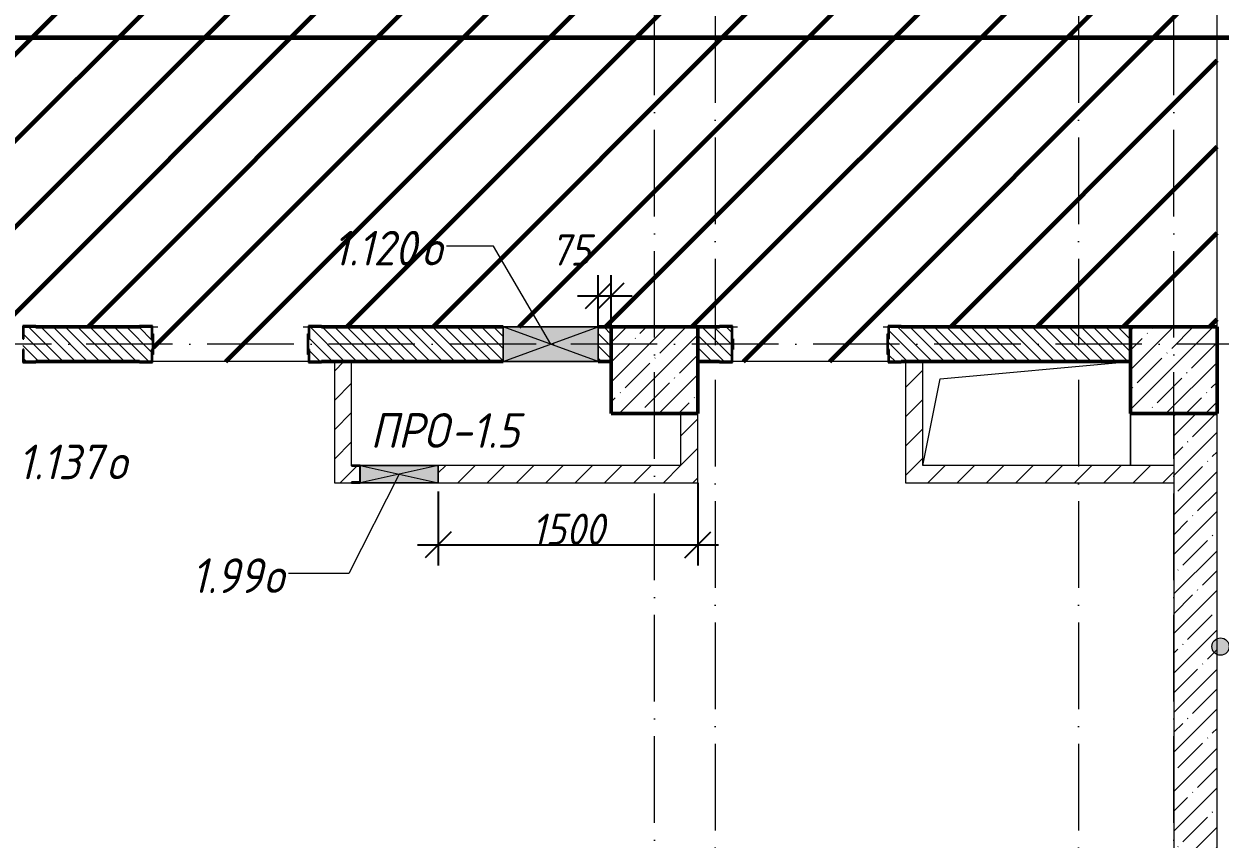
# Model space of a CAD drawing. Header units: millimetres. Extents: x -606178 to 312196, y -19338 to 632709.
# Drawn here: x -360874 to -353963, y 454918 to 459624 of the extents above; entities that cross this region are included whole.
import ezdxf

# ---------------------------------------------------------------- set-up
doc = ezdxf.new("R2010")
doc.units = ezdxf.units.MM
doc.linetypes.add('50_200_ШТРИХ_1Т_ш5_п1_п1_', pattern=[700, 500, -100, 0, -100])
for name, color, linetype, lineweight in [('6.4.1) Окр пт с инж. ПТ2.16', 3, 'Continuous', 60), ('A-____-____-DIMS', 7, 'Continuous', 9), ('A-DETL-GENF-OTLN', 7, 'Continuous', 9), ('A-FLOR-____-OTLN', 7, 'Continuous', 9), ('A-GENM-____-IDEN', 7, 'Continuous', 9), ('A-GENM-____-MCUT', 7, 'Continuous', 25), ('A-GENM-____-OTLN', 7, 'Continuous', 9), ('A-GENM-____-OTLN-1', 7, 'Continuous', 25), ('A-GLAZ-____-IDEN', 7, 'Continuous', 9), ('A-GLAZ-____-OTLN', 7, 'Continuous', 9), ('A-WALL-____-MCUT-1', 7, 'Continuous', 9), ('A-WALL-____-MCUT-2', 7, 'Continuous', 50), ('A-WALL-____-PATT-1', 7, 'Continuous', 9), ('A-WALL-FNSH-MCUT-1', 7, 'Continuous', 9), ('G-____-____-TEXT', 7, 'Continuous', 9), ('I-WALL-____-OTLN', 7, 'Continuous', 9), ('S-COLS-____-MCUT', 7, 'Continuous', 50), ('S-COLS-____-OTLN', 7, 'Continuous', 9), ('S-GRID-____-OTLN-1', 7, '50_200_ШТРИХ_1Т_ш5_п1_п1_', 9)]:
    doc.layers.add(name, color=color, linetype=linetype, lineweight=lineweight)
doc.styles.add('ISOCPEUR_I_10', font='isocpeui.ttf', dxfattribs={"width": 0.9, "height": 180})
doc.styles.add('ISOCPEUR_I_9', font='isocpeui.ttf', dxfattribs={"width": 0.9, "height": 250})
doc.dimstyles.new('ISO-1_8_0_9К_СРЕДНИЙ_Кладочные_3', dxfattribs={"dimscale": 304.8, "dimtxt": 179.276612, "dimasz": 0.492126, "dimexe": 0.393701, "dimexo": 0, "dimgap": 0, "dimtad": 1, "dimdec": 3, "dimrnd": 0.001, "dimdsep": 46, "dimtxsty": 'ISOCPEUR_I_10', "dimblk1": 'OBLIQUE', "dimblk2": 'OBLIQUE', "dimsah": 1, "dimcen": 0.09, "dimdle": 0.393701, "dimazin": 0, "dimtfac": 1, "dimtdec": 4, "dimtix": 1, "dimtmove": 0, "dimatfit": 3, "dimfxl": 1, "dimtvp": 1, "dimtolj": 1, "dimtzin": 0, "dimarcsym": 2})
doc.dimstyles.new('ISO-1_8_0_9К_СРЕДНИЙ_Кладочные_4', dxfattribs={"dimscale": 304.8, "dimtxt": 179.276612, "dimasz": 0.492126, "dimexe": 0.393701, "dimexo": 0, "dimgap": 0, "dimtad": 1, "dimdec": 3, "dimrnd": 0.001, "dimdsep": 46, "dimtxsty": 'ISOCPEUR_I_10', "dimblk1": 'OBLIQUE', "dimblk2": 'OBLIQUE', "dimsah": 1, "dimcen": 0.09, "dimdle": 0.393701, "dimazin": 0, "dimtfac": 1, "dimtdec": 4, "dimtix": 1, "dimtmove": 1, "dimatfit": 3, "dimfxl": 1, "dimtvp": 1, "dimtolj": 1, "dimtzin": 0, "dimarcsym": 2})
pattern_1 = [(45, (-425830.77, 451794.26), (-84.85281, 84.85281), [])]
pattern_2 = [(135, (-425830.77, 451794.26), (-35.35534, -35.35534), [])]

# ---------------------------------------------------------------- blocks, each defined once
blk = doc.blocks.new('BSC_Колонна _Прямоугольная - 500х500-V63-АР1_План отверстий 1 этажа в осях 1-64_А-ГГ')
at = {"layer": 'S-COLS-____-OTLN'}
h = blk.add_hatch(dxfattribs=at)
h.set_pattern_fill('FP_95', color=256, style=0, pattern_type=2)
h.set_pattern_definition([(45, (-68600, -5831.04), (-114.04925, 114.04925), []), (45, (-68485.95, -5831.04), (-114.04925, 114.04925), [201.613, -40.323, 3.353, -36.97])])
h.paths.add_polyline_path([(-250, -250), (250, -250), (250, 250), (-250, 250)], flags=0)
at = {"layer": 'S-COLS-____-MCUT'}
for p, q in [((250, 250), (-250, 250)), ((-250, 250), (-250, -250)), ((250, -250), (250, 250)), ((-250, -250), (250, -250))]:
    blk.add_line(p, q, dxfattribs=at)
blk = doc.blocks.new('BSC_Колонна _Прямоугольная - 500х500-V123-АР1_План отверстий 1 этажа в осях 1-64_А-ГГ')
at = {"layer": 'S-COLS-____-OTLN'}
h = blk.add_hatch(dxfattribs=at)
h.set_pattern_fill('FP_156', color=256, style=0, pattern_type=2)
h.set_pattern_definition([(45, (-71600, -5831.04), (-114.04925, 114.04925), []), (45, (-71485.95, -5831.04), (-114.04925, 114.04925), [201.613, -40.323, 3.353, -36.97])])
h.paths.add_polyline_path([(-250, -250), (250, -250), (250, 250), (-250, 250)], flags=0)
at = {"layer": 'S-COLS-____-MCUT'}
for p, q in [((250, 250), (-250, 250)), ((-250, 250), (-250, -250)), ((250, -250), (250, 250)), ((-250, -250), (250, -250))]:
    blk.add_line(p, q, dxfattribs=at)
blk = doc.blocks.new('Фахверк_СКБ_Уголок - 200_4010-27904286-АР1_План отверстий 1 этажа в осях 1-64_А-ГГ')
at = {"layer": 'A-GENM-____-MCUT'}
for p, q in [((200, 156), (125, 156)), ((125, 156), (125, 81)), ((131, 81), (131, 150)), ((131, 150), (200, 150)), ((200, 150), (200, 156)), ((125, 81), (131, 81)), ((131, 19), (125, 19)), ((125, 19), (125, -56)), ((131, -50), (131, 19)), ((125, -56), (200, -56)), ((200, -50), (131, -50)), ((200, -56), (200, -50))]:
    blk.add_line(p, q, dxfattribs=at)
blk = doc.blocks.new('154_Стойка_СКБ_Уголок - СМ-2530_200-28213945-АР1_План отверстий 1 этажа в осях 1-64_А-ГГ')
at = {"layer": 'A-GENM-____-MCUT'}
for p, q in [((125, 156), (125, 81)), ((200, 156), (125, 156)), ((131, 81), (131, 150)), ((131, 150), (200, 150)), ((200, 150), (200, 156)), ((125, 81), (131, 81)), ((131, 19), (125, 19)), ((125, 19), (125, -56)), ((131, -50), (131, 19)), ((125, -56), (200, -56)), ((200, -50), (131, -50)), ((200, -56), (200, -50))]:
    blk.add_line(p, q, dxfattribs=at)
blk = doc.blocks.new('Стойка_Влож_Полоса боковая - Полоса-28213942-АР1_План отверстий 1 этажа в осях 1-64_А-ГГ')
at = {"layer": 'A-GENM-____-OTLN'}
for p, q in [((-5, 60), (0, 60)), ((-5, -60), (-5, 60)), ((0, 31), (0, -31)), ((0, -60), (-5, -60))]:
    blk.add_line(p, q, dxfattribs=at)
blk = doc.blocks.new('AR_Отверстие прямоугольное _в плите_ - AR_Отверстие прямоугольное _в плите_-V196-АР1_План отверстий 1 этажа в осях 1-64_А-ГГ')
at = {"layer": 'A-GENM-____-OTLN'}
for p, q in [((-500, 200), (600, 300)), ((-600, -300), (-500, 200)), ((600, -300), (600, 0))]:
    blk.add_line(p, q, dxfattribs=at)
blk = doc.blocks.new('AR_Отверстие прямоугольное _в стене_ - AR_Отверстие прямоугольное _в стене__ОВ-36757262-АР1_План отверстий 1 этажа в осях 1-64_А-ГГ')
at = {"layer": 'A-GLAZ-____-OTLN'}
blk.add_hatch(color=256, dxfattribs=at).paths.add_polyline_path([(225, -50), (225, 50), (-225, 50), (-225, -50), (23.7, -50)], flags=0)
at = {"layer": 'A-DETL-GENF-OTLN'}
for p, q in [((-225, 50), (225, 50)), ((225, 50), (-225, -50)), ((-225, 50), (225, -50)), ((225, 50), (-225, 50)), ((225, 50), (225, -50)), ((225, -50), (225, 50)), ((225, -50), (-225, -50)), ((-225, -50), (225, -50))]:
    blk.add_line(p, q, dxfattribs=at)
blk = doc.blocks.new('AR_Отверстие прямоугольное _в стене__БезПР - AR_Отверстие прямоугольное _в стене__БезПР-36429280-АР1_План отверстий 1 этажа в осях 1-64_А-ГГ')
at = {"layer": 'A-GLAZ-____-OTLN'}
blk.add_hatch(color=256, dxfattribs=at).paths.add_polyline_path([(-275, 100), (-275, -100), (275, -100), (275, 100)], flags=0)
at = {"layer": 'A-DETL-GENF-OTLN'}
for p, q in [((-275, -100), (-275, 100)), ((-275, 100), (275, 100)), ((275, 100), (-275, -100)), ((-275, 100), (275, -100)), ((275, 100), (-275, 100)), ((-275, 100), (-275, -100)), ((275, 100), (275, -100)), ((275, -100), (275, 100)), ((275, -100), (-275, -100)), ((-275, -100), (275, -100))]:
    blk.add_line(p, q, dxfattribs=at)
at = {"layer": 'A-GLAZ-____-OTLN'}
blk.add_line((275, 100), (-275, 100), dxfattribs=at)
blk = doc.blocks.new('154_Фахверк_СКБ_Швеллер - Тип_100_4010_1-36655149-АР1_План отверстий 1 этажа в осях 1-64_А-ГГ')
at = {"layer": 'A-GENM-____-MCUT'}
for p, q in [((175, 50), (125, 50)), ((125, 50), (125, -50)), ((128, 47), (175, 47)), ((128, -47), (128, 47)), ((175, 47), (175, 50)), ((125, -50), (175, -50)), ((175, -47), (128, -47)), ((175, -50), (175, -47))]:
    blk.add_line(p, q, dxfattribs=at)
blk = doc.blocks.new('_Oblique')
at = {"color": 0, "linetype": 'ByBlock', "lineweight": -2}
blk.add_line((-0.5, -0.5), (0.5, 0.5), dxfattribs=at)
blk = doc.blocks.new('*D4291')
at = {"layer": 'A-____-____-DIMS', "color": 0, "lineweight": -2, "transparency": 16777216}
for p, q in [((-357555.8, 457875.3), (-357555.8, 458174.2)), ((-357480.8, 457875.3), (-357480.8, 458174.2)), ((-357675.8, 458054.2), (-357360.8, 458054.2))]:
    blk.add_line(p, q, dxfattribs=at)
at = {"layer": 'Defpoints', "color": 0, "transparency": 16777216}
for p in [(-357480.8, 458054.2), (-357555.8, 457875.3), (-357480.8, 457875.3)]:
    blk.add_point(p, dxfattribs=at)
at = {"layer": 'A-____-____-DIMS', "color": 0, "lineweight": -2, "transparency": 16777216, "xscale": 150, "yscale": 150, "zscale": 150, "rotation": 180}
blk.add_blockref('_Oblique', (-357555.8, 458054.2), dxfattribs=at)
at = {"layer": 'A-____-____-DIMS', "color": 0, "lineweight": -2, "transparency": 16777216, "xscale": 150, "yscale": 150, "zscale": 150}
blk.add_blockref('_Oblique', (-357480.8, 458054.2), dxfattribs=at)
at = {"layer": 'A-____-____-DIMS', "color": 0, "transparency": 16777216, "insert": (-357831.9, 458409.3), "char_height": 180, "width": 273.052, "attachment_point": 1, "line_spacing_factor": 1.149209, "style": 'ISOCPEUR_I_10'}
blk.add_mtext('\\A1;75', dxfattribs=at)
blk = doc.blocks.new('*D4292')
at = {"layer": 'A-____-____-DIMS', "color": 0, "lineweight": -2, "transparency": 16777216}
for p, q in [((-356980.8, 456975.3), (-356980.8, 456497.2)), ((-358480.8, 456925.3), (-358480.8, 456497.2)), ((-358600.8, 456617.2), (-356860.8, 456617.2))]:
    blk.add_line(p, q, dxfattribs=at)
at = {"layer": 'Defpoints', "color": 0, "transparency": 16777216}
for p in [(-356980.8, 456975.3), (-358480.8, 456925.3), (-356980.8, 456617.2)]:
    blk.add_point(p, dxfattribs=at)
at = {"layer": 'A-____-____-DIMS', "color": 0, "lineweight": -2, "transparency": 16777216, "xscale": 150, "yscale": 150, "zscale": 150, "rotation": 180}
blk.add_blockref('_Oblique', (-358480.8, 456617.2), dxfattribs=at)
at = {"layer": 'A-____-____-DIMS', "color": 0, "lineweight": -2, "transparency": 16777216, "xscale": 150, "yscale": 150, "zscale": 150}
blk.add_blockref('_Oblique', (-356980.8, 456617.2), dxfattribs=at)
at = {"layer": 'A-____-____-DIMS', "color": 0, "transparency": 16777216, "insert": (-357730.8, 456707.2), "char_height": 180, "width": 504.733, "attachment_point": 5, "style": 'ISOCPEUR_I_10'}
blk.add_mtext('\\A1;1500', dxfattribs=at)

msp = doc.modelspace()

# ---------------------------------------------------------------- hatches: boundary and pattern name
at = {"layer": '6.4.1) Окр пт с инж. ПТ2.16'}
h = msp.add_hatch(dxfattribs=at)
h.set_pattern_fill('ANSI31', color=256, scale=111)
h.paths.add_polyline_path([(-353980.7712, 460775.3011), (-354480.7712, 460775.3011), (-354480.7712, 461025.3011), (-356280.7712, 461025.3011), (-356280.7712, 460775.3011), (-356980.7712, 460775.3011), (-357480.7712, 460775.3011), (-357480.7712, 460925.3011), (-357680.7712, 460925.3011), (-357680.7712, 461025.3011), (-357755.7712, 461025.3011), (-357755.7712, 461019.3011), (-357830.7712, 461019.3011), (-359630.7712, 461025.3011), (-359630.7712, 461019.3011), (-359705.7712, 461019.3011), (-360755.7712, 461025.3011), (-360755.7712, 461019.3011), (-360830.7712, 461019.3011), (-360830.7712, 461025.3011), (-362630.7712, 461025.3011), (-362630.7712, 461019.3011), (-362705.7712, 461019.3011), (-362780.7712, 461020.9375), (-362780.7712, 460925.3011), (-362980.7712, 460925.3011), (-362980.7712, 460775.3011), (-363480.7712, 460775.3011), (-363480.7712, 460925.3011), (-363680.7712, 460925.3011), (-363680.7712, 461025.3011), (-363755.7712, 461025.3011), (-363755.7712, 461019.3011), (-363830.7712, 461019.3011), (-363830.7712, 461025.3011), (-365980.7712, 461025.3011), (-365980.7712, 460775.3011), (-366480.7712, 460775.3011), (-366480.7712, 460925.3011), (-366680.7712, 460925.3011), (-366680.7712, 461025.3011), (-371630.7712, 461025.3011), (-371630.7712, 461019.3011), (-371705.7712, 461019.3011), (-371780.7712, 461020.9375), (-371780.7712, 460925.3011), (-371980.7712, 460925.3011), (-371980.7712, 460775.3011), (-372480.7712, 460775.3011), (-372480.7712, 460925.3011), (-372680.7712, 460925.3011), (-372680.7712, 461025.3011), (-372755.7712, 461025.3011), (-372755.7712, 461019.3011), (-372830.7712, 461019.3011), (-372830.7712, 461025.3011), (-374630.7712, 461025.3011), (-374630.7712, 461019.3011), (-374705.7712, 461019.3011), (-374980.7712, 461025.3011), (-374980.7712, 460775.3011), (-375480.7712, 460775.3011), (-375480.7712, 460925.3011), (-375680.7712, 460925.3011), (-375680.7712, 461025.3011), (-375755.7712, 461025.3011), (-375755.7712, 461019.3011), (-375830.7712, 461019.3011), (-375830.7712, 461025.3011), (-377630.7712, 461025.3011), (-377630.7712, 461019.3011), (-377705.7712, 461019.3011), (-378755.7712, 461025.3011), (-378755.7712, 461019.3011), (-378830.7712, 461019.3011), (-380630.7712, 461025.3011), (-380630.7712, 461019.3011), (-380705.7712, 461019.3011), (-380780.7712, 461020.9375), (-380780.7712, 460925.3011), (-380980.7712, 460925.3011), (-380980.7712, 460775.3011), (-380980.7712, 460225.3011), (-380980.7712, 459725.3011), (-380980.7712, 458575.3011), (-380980.7712, 457875.3011), (-380680.7712, 457875.3011), (-380280.7712, 457875.3011), (-380055.7712, 457875.3011), (-380055.7712, 457881.3011), (-379980.7712, 457881.3011), (-379950.7712, 457875.3011), (-379980.7712, 457875.3011), (-379980.7712, 457835.3011), (-379975.7712, 457835.3011), (-379975.7712, 457715.3011), (-379980.119, 457675.3011), (-379080.7712, 457675.3011), (-379080.7712, 457715.3011), (-379085.7712, 457715.3011), (-379085.7712, 457835.3011), (-379080.7712, 457881.3011), (-379005.7712, 457881.3011), (-377155.7712, 457875.3011), (-377155.7712, 457881.3011), (-377080.7712, 457881.3011), (-377050.7712, 457875.3011), (-377080.7712, 457875.3011), (-377080.7712, 457835.3011), (-377075.7712, 457835.3011), (-377075.7712, 457715.3011), (-377080.119, 457675.3011), (-376180.7712, 457675.3011), (-376180.7712, 457715.3011), (-376185.7712, 457715.3011), (-376185.7712, 457835.3011), (-376180.7712, 457881.3011), (-376105.7712, 457881.3011), (-375480.7712, 457875.3011), (-374980.7712, 457875.3011), (-373980.7712, 457875.3011), (-373480.7712, 457875.3011), (-372480.7712, 457875.3011), (-371955.7712, 457875.3011), (-371955.7712, 457881.3011), (-371880.7712, 457881.3011), (-371880.7712, 457875.3011), (-370180.7712, 457875.3011), (-370180.7712, 457881.3011), (-370105.7712, 457881.3011), (-369105.7712, 457875.3011), (-369105.7712, 457881.3011), (-369030.7712, 457881.3011), (-369030.7712, 457875.3011), (-367880.7712, 457875.3011), (-367880.7712, 457881.3011), (-367805.7712, 457881.3011), (-367580.7712, 457875.3011), (-366880.7712, 457875.3011), (-366480.7712, 457875.3011), (-365980.7712, 457875.3011), (-365605.7712, 457875.3011), (-365605.7712, 457881.3011), (-365530.7712, 457881.3011), (-365530.7712, 457875.3011), (-364380.7712, 457875.3011), (-364380.7712, 457881.3011), (-364305.7712, 457881.3011), (-363480.7712, 457875.3011), (-362980.7712, 457875.3011), (-362655.7712, 457875.3011), (-362655.7712, 457881.3011), (-362580.7712, 457881.3011), (-362580.7712, 457875.3011), (-362180.7712, 457875.3011), (-361330.7712, 457875.3011), (-360880.7712, 457875.3011), (-360880.7712, 457881.3011), (-360805.7712, 457881.3011), (-360205.7712, 457875.3011), (-360205.7712, 457881.3011), (-360130.7712, 457881.3011), (-360130.7712, 457835.3011), (-360125.7712, 457835.3011), (-360125.7712, 457715.3011), (-360130.119, 457675.3011), (-359230.7712, 457675.3011), (-359230.7712, 457715.3011), (-359235.7712, 457715.3011), (-359235.7712, 457835.3011), (-359230.7712, 457881.3011), (-359155.7712, 457881.3011), (-358105.7712, 457875.3011), (-357555.7712, 457875.3011), (-357480.7712, 457875.3011), (-356980.7712, 457875.3011), (-356855.7712, 457875.3011), (-356855.7712, 457881.3011), (-356780.7712, 457881.3011), (-356780.7712, 457806.3011), (-356780.7712, 457744.3011), (-356780.7712, 457675.3011), (-355880.7712, 457675.3011), (-355880.7712, 457715.3011), (-355885.7712, 457715.3011), (-355885.7712, 457835.3011), (-355880.7712, 457881.3011), (-355805.7712, 457881.3011), (-354480.7712, 457875.3011), (-353980.7712, 457875.3011)])
at = {"layer": 'A-WALL-____-PATT-1'}
h = msp.add_hatch(dxfattribs=at)
h.set_pattern_fill('FP_6', color=256, style=0, pattern_type=2)
h.set_pattern_definition(pattern_2)
h.paths.add_polyline_path([(-359224.7712, 457675.3011), (-358105.7712, 457675.3011), (-358105.7712, 457875.3011), (-359224.7712, 457875.3011), (-359224.7712, 457806.3011), (-359230.7712, 457806.3011), (-359230.7712, 457744.3011), (-359224.7712, 457744.3011), (-359224.7712, 457675.9868)], flags=0)
h.paths.add_polyline_path([(-357480.7712, 457675.3011), (-357480.7712, 457875.3011), (-357555.7712, 457875.3011), (-357555.7712, 457675.3011)], flags=0)
h.paths.add_polyline_path([(-360874.7712, 457675.3011), (-360136.7712, 457675.3011), (-360136.7712, 457744.3011), (-360130.7712, 457744.3011), (-360130.7712, 457806.3011), (-360136.7712, 457806.3011), (-360136.7712, 457875.3011), (-360874.7712, 457875.3011), (-360874.7712, 457806.3011), (-360880.7712, 457806.3011), (-360880.7712, 457744.3011), (-360874.7712, 457744.3011), (-360874.7712, 457715.3011)], flags=0)
h.paths.add_polyline_path([(-362586.7712, 457675.3011), (-362586.7712, 457744.3011), (-362580.7712, 457744.3011), (-362580.7712, 457806.3011), (-362586.7712, 457806.3011), (-362586.7712, 457875.3011), (-362980.7712, 457875.3011), (-362980.7712, 457675.3011), (-362655.7712, 457675.3011)], flags=0)
h = msp.add_hatch(dxfattribs=at)
h.set_pattern_fill('FP_6', color=256, style=0, pattern_type=2)
h.set_pattern_definition(pattern_2)
h.paths.add_polyline_path([(-355147.1498, 457675.3011), (-354480.7712, 457675.3011), (-354480.7712, 457875.3011), (-355874.7712, 457875.3011), (-355874.7712, 457806.3011), (-355880.7712, 457806.3011), (-355880.7712, 457744.3011), (-355874.7712, 457744.3011), (-355874.7712, 457675.3011), (-355805.7712, 457675.3011)], flags=0)
h.paths.add_polyline_path([(-356855.7712, 457675.3011), (-356786.7712, 457675.3011), (-356786.7712, 457744.3011), (-356780.7712, 457744.3011), (-356780.7712, 457806.3011), (-356786.7712, 457806.3011), (-356786.7712, 457875.3011), (-356980.7712, 457875.3011), (-356980.7712, 457675.3011)], flags=0)
h = msp.add_hatch(dxfattribs=at)
h.set_pattern_fill('FP_4', color=256, style=0, pattern_type=2)
h.set_pattern_definition(pattern_1)
h.paths.add_polyline_path([(-358980.7712, 457075.3011), (-358980.7712, 457675.3011), (-359080.7712, 457675.3011), (-359080.7712, 457075.3011)], flags=0)
h = msp.add_hatch(dxfattribs=at)
h.set_pattern_fill('FP_4', color=256, style=0, pattern_type=2)
h.set_pattern_definition(pattern_1)
h.paths.add_polyline_path([(-355680.7712, 457075.3011), (-355680.7712, 457675.3011), (-355780.7712, 457675.3011), (-355780.7712, 457075.3011)], flags=0)
h = msp.add_hatch(dxfattribs=at)
h.set_pattern_fill('FP_4', color=256, style=0, pattern_type=2)
h.set_pattern_definition(pattern_1)
h.paths.add_polyline_path([(-356980.7712, 456975.3011), (-356980.7712, 457375.3011), (-357080.7712, 457375.3011), (-357080.7712, 456975.3011)], flags=0)
h = msp.add_hatch(dxfattribs=at)
h.set_pattern_fill('FP_27', color=256, style=0, pattern_type=2)
h.set_pattern_definition([(45, (-425830.77, 451794.26), (-114.04925, 114.04925), []), (45, (-425716.72, 451794.26), (-114.04925, 114.04925), [201.612, -40.322, 3.353, -36.97])])
h.paths.add_polyline_path([(-353980.7712, 450375.3011), (-353980.7712, 457375.3011), (-354230.7712, 457375.3011), (-354230.7712, 450375.3011)], flags=0)
h = msp.add_hatch(dxfattribs=at)
h.set_pattern_fill('FP_4', color=256, style=0, pattern_type=2)
h.set_pattern_definition(pattern_1)
h.paths.add_polyline_path([(-357080.7712, 456975.3011), (-357080.7712, 457075.3011), (-358480.7712, 457075.3011), (-358480.7712, 456975.3011)], flags=0)
h.paths.add_polyline_path([(-359080.7712, 456975.3011), (-358980.7712, 456975.3011), (-358980.7712, 456978.3011), (-358933.7712, 456978.3011), (-358933.7712, 457072.3011), (-358980.7712, 457072.3011), (-358980.7712, 457075.3011), (-359080.7712, 457075.3011), (-359080.7712, 457072.3011)], flags=0)
h = msp.add_hatch(dxfattribs=at)
h.set_pattern_fill('FP_4', color=256, style=0, pattern_type=2)
h.set_pattern_definition(pattern_1)
h.paths.add_polyline_path([(-354230.7712, 456975.3011), (-354230.7712, 457075.3011), (-355780.7712, 457075.3011), (-355780.7712, 456975.3011), (-355147.1498, 456975.3011)], flags=0)
at = {"layer": 'G-____-____-TEXT'}
h = msp.add_hatch(color=256, dxfattribs=at)
edge = h.paths.add_edge_path(flags=0)
edge.add_arc((-353960.7767, 456029.6654), 50, 0, 360)

# ---------------------------------------------------------------- linework, layer by layer
at = {"layer": '6.4.1) Окр пт с инж. ПТ2.16', "color": 1}
msp.add_lwpolyline([(-340001.2234, 457875.3011), (-340001.2234, 459544.4619), (-423566.7138, 459544.4619), (-423566.7138, 457875.3011)], dxfattribs=at)
at = {"layer": 'A-FLOR-____-OTLN'}
for p, q in [((-353980.7712, 457875.3011), (-353980.7712, 460775.3011)), ((-354480.7712, 457375.3011), (-354480.7712, 457075.3011))]:
    msp.add_line(p, q, dxfattribs=at)
at = {"layer": 'A-GLAZ-____-IDEN'}
for p, q in [((-358161.643, 458342.2426), (-358433.1158, 458342.2426)), ((-357830.7712, 457775.3011), (-358161.643, 458342.2426)), ((-358705.7712, 457025.3011), (-358997.2683, 456451.5275)), ((-358997.2683, 456451.5275), (-359346.1674, 456451.5275))]:
    msp.add_line(p, q, dxfattribs=at)
at = {"layer": 'A-WALL-____-MCUT-1'}
for p, q in [((-354230.7712, 457375.3011), (-354230.7712, 450375.3011)), ((-353980.7712, 450375.3011), (-353980.7712, 457375.3011))]:
    msp.add_line(p, q, dxfattribs=at)
at = {"layer": 'A-WALL-____-MCUT-2'}
for p, q in [((-360205.7712, 457875.3011), (-360805.7712, 457875.3011)), ((-358105.7712, 457875.3011), (-359155.7712, 457875.3011)), ((-357480.7712, 457875.3011), (-357555.7712, 457875.3011)), ((-356855.7712, 457875.3011), (-356980.7712, 457875.3011)), ((-354480.7712, 457875.3011), (-355805.7712, 457875.3011)), ((-356780.7712, 457744.3011), (-356780.7712, 457806.3011)), ((-360805.7712, 457675.3011), (-360205.7712, 457675.3011)), ((-359155.7712, 457675.3011), (-358105.7712, 457675.3011)), ((-357555.7712, 457675.3011), (-357480.7712, 457675.3011)), ((-356980.7712, 457675.3011), (-356855.7712, 457675.3011)), ((-355805.7712, 457675.3011), (-354480.7712, 457675.3011))]:
    msp.add_line(p, q, dxfattribs=at)
at = {"layer": 'A-WALL-FNSH-MCUT-1'}
for p, q in [((-359080.7712, 457675.3011), (-359080.7712, 456975.3011)), ((-358980.7712, 457075.3011), (-358980.7712, 457675.3011)), ((-355780.7712, 457675.3011), (-355780.7712, 456975.3011)), ((-355680.7712, 457075.3011), (-355680.7712, 457675.3011)), ((-357080.7712, 457375.3011), (-357080.7712, 457075.3011)), ((-356980.7712, 456975.3011), (-356980.7712, 457375.3011)), ((-357080.7712, 457075.3011), (-358480.7712, 457075.3011)), ((-354230.7712, 457075.3011), (-355680.7712, 457075.3011)), ((-359080.7712, 456975.3011), (-358980.7712, 456975.3011)), ((-358480.7712, 456975.3011), (-356980.7712, 456975.3011)), ((-355780.7712, 456975.3011), (-354230.7712, 456975.3011))]:
    msp.add_line(p, q, dxfattribs=at)
at = {"layer": 'G-____-____-TEXT'}
msp.add_circle((-353960.7767, 456029.6654), 50, dxfattribs=at)
at = {"layer": 'I-WALL-____-OTLN'}
for p, q in [((-360130.7712, 457875.3011), (-360100.7712, 457875.3011)), ((-359260.7712, 457875.3011), (-359230.7712, 457875.3011)), ((-356780.7712, 457875.3011), (-356750.7712, 457875.3011)), ((-355910.7712, 457875.3011), (-355880.7712, 457875.3011)), ((-359230.7712, 457675.3011), (-360130.7712, 457675.3011)), ((-355880.7712, 457675.3011), (-356780.7712, 457675.3011))]:
    msp.add_line(p, q, dxfattribs=at)
at = {"layer": 'S-GRID-____-OTLN-1'}
for p, q in [((-356880.7712, 501675.2188), (-356880.7712, 447559.231)), ((-354780.7712, 501675.2188), (-354780.7712, 447559.231)), ((-357230.7712, 447311.6528), (-357230.7712, 461944.7985)), ((-354230.7712, 447311.6528), (-354230.7712, 461944.7985)), ((-335511.9839, 457775.3011), (-430499.5414, 457775.3011))]:
    msp.add_line(p, q, dxfattribs=at)

# ---------------------------------------------------------------- block references
at = {"layer": 'A-GENM-____-OTLN', "rotation": 180}
msp.add_blockref('Стойка_Влож_Полоса боковая - Полоса-28213942-АР1_План отверстий 1 этажа в осях 1-64_А-ГГ', (-360130.7712, 457775.3011), dxfattribs=at)
at = {"layer": 'A-GENM-____-OTLN'}
for name, p in [('Стойка_Влож_Полоса боковая - Полоса-28213942-АР1_План отверстий 1 этажа в осях 1-64_А-ГГ', (-359230.7712, 457775.3011)), ('Стойка_Влож_Полоса боковая - Полоса-28213942-АР1_План отверстий 1 этажа в осях 1-64_А-ГГ', (-355880.7712, 457775.3011)), ('AR_Отверстие прямоугольное _в плите_ - AR_Отверстие прямоугольное _в плите_-V196-АР1_План отверстий 1 этажа в осях 1-64_А-ГГ', (-355080.7712, 457375.3011))]:
    msp.add_blockref(name, p, dxfattribs=at)
at = {"layer": 'A-GENM-____-OTLN-1'}
for p in [(-361005.7712, 457725.3011), (-359355.7712, 457725.3011), (-356005.7712, 457725.3011)]:
    msp.add_blockref('154_Стойка_СКБ_Уголок - СМ-2530_200-28213945-АР1_План отверстий 1 этажа в осях 1-64_А-ГГ', p, dxfattribs=at)
at = {"layer": 'A-GENM-____-OTLN-1', "rotation": 180}
for name, p in [('154_Стойка_СКБ_Уголок - СМ-2530_200-28213945-АР1_План отверстий 1 этажа в осях 1-64_А-ГГ', (-360005.7712, 457825.3011)), ('Фахверк_СКБ_Уголок - 200_4010-27904286-АР1_План отверстий 1 этажа в осях 1-64_А-ГГ', (-356655.7712, 457825.3011)), ('154_Фахверк_СКБ_Швеллер - Тип_100_4010_1-36655149-АР1_План отверстий 1 этажа в осях 1-64_А-ГГ', (-358805.7712, 457025.3011))]:
    msp.add_blockref(name, p, dxfattribs=at)
at = {"layer": 'A-GLAZ-____-OTLN', "rotation": 180}
msp.add_blockref('AR_Отверстие прямоугольное _в стене__БезПР - AR_Отверстие прямоугольное _в стене__БезПР-36429280-АР1_План отверстий 1 этажа в осях 1-64_А-ГГ', (-357830.7712, 457775.3011), dxfattribs=at)
at = {"layer": 'A-GLAZ-____-OTLN'}
msp.add_blockref('AR_Отверстие прямоугольное _в стене_ - AR_Отверстие прямоугольное _в стене__ОВ-36757262-АР1_План отверстий 1 этажа в осях 1-64_А-ГГ', (-358705.7712, 457025.3011), dxfattribs=at)
at = {"layer": 'S-COLS-____-OTLN'}
for name, p in [('BSC_Колонна _Прямоугольная - 500х500-V63-АР1_План отверстий 1 этажа в осях 1-64_А-ГГ', (-357230.7712, 457625.3011)), ('BSC_Колонна _Прямоугольная - 500х500-V123-АР1_План отверстий 1 этажа в осях 1-64_А-ГГ', (-354230.7712, 457625.3011))]:
    msp.add_blockref(name, p, dxfattribs=at)

# ---------------------------------------------------------------- texts
at = {"layer": 'A-GENM-____-IDEN', "char_height": 200, "attachment_point": 1, "style": 'ISOCPEUR_I_9'}
for s, insert, width in [('ПРО', (-358872.3334, 457377.1436), 562.784625), ('-1.5', (-358407.9896, 457377.1436), 505.063125)]:
    msp.add_mtext(s, dxfattribs=dict(at, insert=insert, width=width))
at = {"layer": 'A-GLAZ-____-IDEN', "char_height": 200, "attachment_point": 1, "style": 'ISOCPEUR_I_9'}
for s, insert, width in [('1.120', (-359087.969, 458429.8572), 620.506125), ('\\fISOCPEUR|b0|i1|c204|p34|;\\W.9;о', (-358576.0003, 458429.8572), 158.734125), ('1.137', (-360908.3001, 457195.4173), 620.506125), ('\\fISOCPEUR|b0|i1|c204|p34|;\\W.9;о', (-360396.3314, 457195.4173), 158.734125), ('1.99', (-359905.619, 456539.1421), 505.063125), ('\\fISOCPEUR|b0|i1|c204|p34|;\\W.9;о', (-359488.9003, 456539.1421), 158.734125)]:
    msp.add_mtext(s, dxfattribs=dict(at, insert=insert, width=width))

# ---------------------------------------------------------------- dimensions: what is measured, and where the dimension line sits
at = {"layer": 'A-____-____-DIMS'}
dim = msp.add_linear_dim(base=(-357480.7712, 458054.1736), p1=(-357555.7712, 457875.3011), p2=(-357480.7712, 457875.3011), dimstyle='ISO-1_8_0_9К_СРЕДНИЙ_Кладочные_4', override={"dimpost": '<>', "dimfxl": 75}, dxfattribs=at)
dim.commit()
dim.dimension.update_dxf_attribs({"geometry": '*D4291', "text_midpoint": (-357695.3375, 458169.3356), "dimtype": 160})
dim = msp.add_linear_dim(base=(-356980.7712, 456617.1559), p1=(-358480.7712, 456925.3011), p2=(-356980.7712, 456975.3011), dimstyle='ISO-1_8_0_9К_СРЕДНИЙ_Кладочные_3', override={"dimpost": '<>', "dimfxl": 1500.833102}, dxfattribs=at)
dim.commit()
dim.dimension.update_dxf_attribs({"geometry": '*D4292', "text_midpoint": (-357730.7712, 456707.1559)})

doc.saveas('drawing.dxf')
